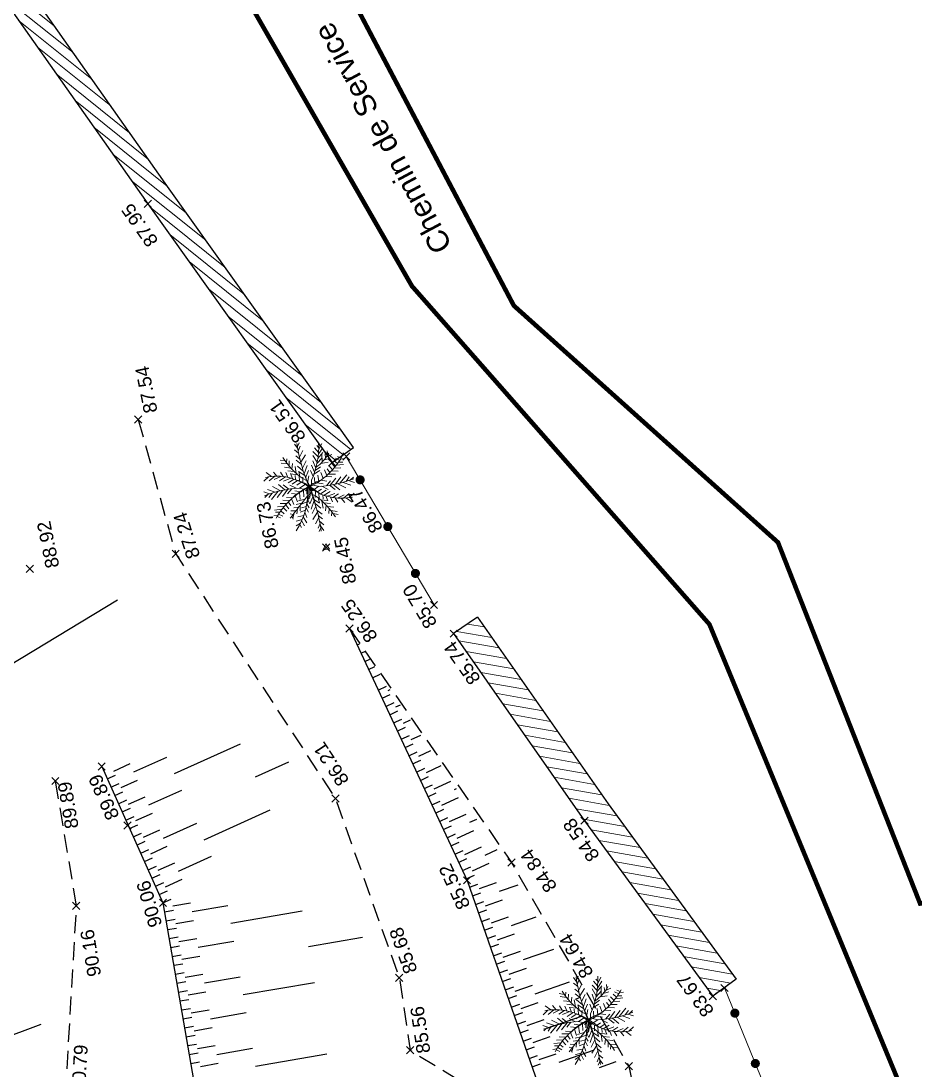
# Model space of a CAD drawing. Extents: x 947 to 1126, y 1788 to 2053.
# Drawn here: x 1042.96 to 1067.63, y 1986.66 to 2015.62 of the extents above; entities that cross this region are included whole.
import ezdxf
from ezdxf.enums import TextEntityAlignment as Align

# ---------------------------------------------------------------- set-up
doc = ezdxf.new("R2010")
doc.units = 0
doc.header["$LTSCALE"] = 2.5
doc.header["$PDMODE"] = 3
doc.header["$PDSIZE"] = 0.1
for name, pattern in [('CACH500', [0.3, 0.2, -0.1]), ('CONTINU', [0]), ('FANTOME', [63.5, 31.75, -6.35, 6.35, -6.35, 6.35, -6.35])]:
    doc.linetypes.add(name, pattern=pattern)
for name, color, linetype in [('Clotures_s', 7, 'Continuous'), ('F_Cadastre_application', 252, 'FANTOME'), ('T_Murs', 7, 'Continuous'), ('T_Talus_barbules', 32, 'Continuous'), ('T_Talus_crête', 34, 'Continuous'), ('T_Talus_Pied', 34, 'CACH500'), ('T_Textes', 7, 'Continuous')]:
    doc.layers.add(name, color=color, linetype=linetype)
for name, color, linetype, lineweight in [('T_Clotures', 7, 'Continuous', 0), ('T_Murs_Hachures', 7, 'Continuous', 0), ('T_Végétaux', 65, 'Continuous', 0), ('TOPOALT', 7, 'Continuous', 0), ('TOPOJIS', 7, 'Continuous', 0)]:
    doc.layers.add(name, color=color, linetype=linetype, lineweight=lineweight)
doc.styles.add('Arial', font='arial.ttf')

# ---------------------------------------------------------------- blocks, each defined once
blk = doc.blocks.new('PointTopo')
at = {"color": 0}
blk.add_point((0, 0), dxfattribs=at)
at = {"layer": 'TOPOALT', "style": 'Arial'}
blk.add_attdef('ALT', (0.125, -0.125), '', height=0.375, dxfattribs=at)
blk = doc.blocks.new('v072')
at = {"color": 0, "linetype": 'Continuous'}
for p, q in [((-0.313, 1.066), (-0.405, 1.19)), ((-0.323, 1.124), (-0.277, 1.226)), ((0.263, 1.025), (0.351, 1.207)), ((-0.289, 0.941), (-0.406, 1.036)), ((-0.253, 0.777), (-0.37, 0.871)), ((-0.301, 1), (-0.246, 1.134)), ((-0.266, 0.834), (-0.173, 1.014)), ((-0.231, 0.69), (-0.099, 0.894)), ((0.246, 0.838), (0.105, 0.983)), ((0.223, 0.692), (0.105, 0.879)), ((0.259, 0.962), (0.146, 1.088)), ((0.265, 1.088), (0.209, 1.151)), ((0.24, 0.797), (0.377, 0.962)), ((0.253, 0.901), (0.377, 1.088)), ((0.357, 0.689), (0.354, 0.935)), ((0.456, 0.804), (0.439, 0.921)), ((0.48, 0.838), (0.628, 0.9)), ((0.515, 0.892), (0.502, 1.004)), ((-0.661, 0.726), (-0.801, 0.749)), ((-0.599, 0.643), (-0.772, 0.667)), ((-0.627, 0.68), (-0.615, 0.786)), ((-0.555, 0.588), (-0.547, 0.729)), ((-0.473, 0.497), (-0.456, 0.653)), ((-0.216, 0.633), (-0.359, 0.746)), ((-0.163, 0.448), (-0.324, 0.581)), ((-0.186, 0.527), (-0.085, 0.728)), ((-0.136, 0.366), (-0.053, 0.604)), ((0.152, 0.417), (0.063, 0.607)), ((0.184, 0.524), (0.105, 0.732)), ((0.214, 0.652), (0.356, 0.816)), ((0.326, 0.658), (0.523, 0.69)), ((0.417, 0.755), (0.565, 0.795)), ((0.645, 0.482), (0.557, 0.595)), ((0.713, 0.561), (0.614, 0.663)), ((0.784, 0.655), (0.692, 0.733)), ((0.843, 0.742), (0.728, 0.799)), ((0.749, 0.608), (0.953, 0.629)), ((0.883, 0.806), (0.787, 0.846)), ((0.809, 0.69), (0.927, 0.69)), ((0.866, 0.777), (0.977, 0.79)), ((-1.034, 0.298), (-1.189, 0.408)), ((-0.95, 0.303), (-1.107, 0.176)), ((-0.887, 0.304), (-0.982, 0.418)), ((-0.78, 0.299), (-0.963, 0.21)), ((-0.719, 0.293), (-0.792, 0.414)), ((-0.502, 0.528), (-0.678, 0.55)), ((-0.588, 0.271), (-0.645, 0.406)), ((-0.409, 0.433), (-0.586, 0.453)), ((-0.46, 0.238), (-0.516, 0.375)), ((-0.31, 0.344), (-0.514, 0.369)), ((-0.355, 0.383), (-0.386, 0.575)), ((-0.38, 0.21), (-0.385, 0.323)), ((-0.123, 0.328), (-0.29, 0.437)), ((-0.252, 0.297), (-0.287, 0.435)), ((-0.268, 0.163), (-0.279, 0.312)), ((-0.1, 0.261), (-0.019, 0.46)), ((-0.047, 0.117), (-0.007, 0.314)), ((0.107, 0.292), (0.042, 0.46)), ((0.133, 0.361), (0.293, 0.46)), ((0.165, 0.461), (0.314, 0.565)), ((0.269, 0.154), (0.244, 0.336)), ((0.383, 0.237), (0.321, 0.406)), ((0.486, 0.323), (0.42, 0.478)), ((0.454, 0.296), (0.626, 0.286)), ((0.574, 0.407), (0.502, 0.506)), ((0.532, 0.365), (0.725, 0.357)), ((0.615, 0.449), (0.801, 0.448)), ((0.684, 0.527), (0.877, 0.539)), ((0.852, 0.113), (1.041, 0.343)), ((-1.118, 0.288), (-1.246, 0.167)), ((-0.788, -0.098), (-1.01, 0.017)), ((-0.666, -0.073), (-0.846, 0.073)), ((-0.654, 0.284), (-0.814, 0.181)), ((-0.563, -0.055), (-0.72, 0.063)), ((-0.505, 0.251), (-0.708, 0.169)), ((-0.415, 0.223), (-0.577, 0.118)), ((-0.354, -0.03), (-0.53, 0.059)), ((-0.318, 0.186), (-0.469, 0.085)), ((-0.216, 0.137), (-0.341, 0.054)), ((-0.11, 0.077), (-0.264, -0.025)), ((-0.175, 0.115), (-0.171, 0.279)), ((-0.075, 0.19), (-0.172, 0.237)), ((0.066, 0.033), (0.067, 0.195)), ((0.11, -0.077), (0.264, 0.025)), ((0.117, 0.06), (0.271, 0.024)), ((0.158, 0.083), (0.145, 0.265)), ((0.221, 0.123), (0.391, 0.097)), ((0.322, 0.191), (0.489, 0.169)), ((0.354, 0.03), (0.53, -0.059)), ((0.48, 0.043), (0.593, 0.178)), ((0.563, 0.055), (0.72, -0.063)), ((0.584, 0.058), (0.734, 0.253)), ((0.666, 0.073), (0.846, -0.073)), ((0.73, 0.085), (0.878, 0.287)), ((0.788, 0.098), (1.01, -0.017)), ((0.935, 0.135), (1.15, 0.059)), ((1.018, 0.16), (1.109, 0.286)), ((1.091, 0.183), (1.25, 0.131)), ((1.139, 0.2), (1.225, 0.28)), ((-1.091, -0.183), (-1.25, -0.131)), ((-1.139, -0.2), (-1.225, -0.28)), ((-0.935, -0.135), (-1.15, -0.059)), ((-1.018, -0.16), (-1.109, -0.286)), ((-0.852, -0.113), (-1.041, -0.343)), ((-0.73, -0.085), (-0.878, -0.287)), ((-0.584, -0.058), (-0.734, -0.253)), ((-0.454, -0.296), (-0.626, -0.286)), ((-0.48, -0.043), (-0.593, -0.178)), ((-0.322, -0.191), (-0.489, -0.169)), ((-0.221, -0.123), (-0.391, -0.097)), ((-0.383, -0.237), (-0.321, -0.406)), ((-0.117, -0.06), (-0.271, -0.024)), ((-0.269, -0.154), (-0.244, -0.336)), ((-0.158, -0.083), (-0.145, -0.265)), ((-0.066, -0.033), (-0.067, -0.195)), ((0.047, -0.117), (0.007, -0.314)), ((0.075, -0.19), (0.172, -0.237)), ((0.175, -0.115), (0.171, -0.279)), ((0.216, -0.137), (0.341, -0.054)), ((0.268, -0.163), (0.279, -0.312)), ((0.318, -0.186), (0.469, -0.085)), ((0.38, -0.21), (0.385, -0.323)), ((0.415, -0.223), (0.577, -0.118)), ((0.46, -0.238), (0.516, -0.375)), ((0.505, -0.251), (0.708, -0.169)), ((0.588, -0.271), (0.645, -0.406)), ((0.654, -0.284), (0.814, -0.181)), ((0.78, -0.299), (0.963, -0.21)), ((0.95, -0.303), (1.107, -0.176)), ((1.118, -0.288), (1.246, -0.167)), ((-0.684, -0.527), (-0.877, -0.539)), ((-0.615, -0.449), (-0.801, -0.448)), ((-0.532, -0.365), (-0.725, -0.357)), ((-0.713, -0.561), (-0.614, -0.663)), ((-0.645, -0.482), (-0.557, -0.595)), ((-0.574, -0.407), (-0.502, -0.506)), ((-0.486, -0.323), (-0.42, -0.478)), ((-0.286, -0.55), (-0.418, -0.565)), ((-0.203, -0.444), (-0.356, -0.481)), ((-0.113, -0.328), (-0.293, -0.377)), ((-0.25, -0.503), (-0.251, -0.649)), ((-0.053, -0.399), (-0.218, -0.463)), ((-0.077, -0.529), (-0.209, -0.565)), ((-0.085, -0.565), (-0.021, -0.69)), ((-0.063, -0.46), (0, -0.565)), ((0.136, -0.366), (0.053, -0.604)), ((0.186, -0.527), (0.085, -0.728)), ((0.123, -0.328), (0.29, -0.437)), ((0.163, -0.448), (0.324, -0.581)), ((0.252, -0.297), (0.287, -0.435)), ((0.31, -0.344), (0.513, -0.369)), ((0.355, -0.383), (0.386, -0.575)), ((0.409, -0.433), (0.586, -0.453)), ((0.473, -0.497), (0.456, -0.653)), ((0.502, -0.528), (0.678, -0.55)), ((0.719, -0.293), (0.792, -0.414)), ((0.887, -0.304), (0.982, -0.418)), ((1.034, -0.298), (1.189, -0.408)), ((-0.866, -0.777), (-0.977, -0.79)), ((-0.749, -0.608), (-0.953, -0.629)), ((-0.809, -0.69), (-0.927, -0.69)), ((-0.883, -0.806), (-0.787, -0.846)), ((-0.843, -0.742), (-0.728, -0.799)), ((-0.784, -0.655), (-0.692, -0.733)), ((-0.442, -0.751), (-0.523, -0.732)), ((-0.368, -0.655), (-0.502, -0.649)), ((-0.48, -0.801), (-0.439, -0.879)), ((-0.416, -0.718), (-0.448, -0.863)), ((-0.324, -0.599), (-0.335, -0.732)), ((-0.149, -0.781), (-0.314, -0.816)), ((-0.103, -0.634), (-0.251, -0.69)), ((-0.163, -0.818), (-0.063, -0.983)), ((-0.118, -0.686), (-0.063, -0.837)), ((0.231, -0.69), (0.099, -0.894)), ((0.266, -0.834), (0.173, -1.014)), ((0.216, -0.633), (0.359, -0.746)), ((0.253, -0.777), (0.37, -0.871)), ((0.555, -0.588), (0.547, -0.729)), ((0.599, -0.643), (0.772, -0.667)), ((0.627, -0.68), (0.615, -0.786)), ((0.661, -0.726), (0.801, -0.749)), ((-0.19, -0.887), (-0.356, -0.941)), ((-0.237, -0.99), (-0.356, -1.067)), ((-0.259, -1.032), (-0.209, -1.109)), ((-0.206, -0.922), (-0.126, -1.067)), ((0.301, -1), (0.246, -1.134)), ((0.323, -1.124), (0.277, -1.226)), ((0.289, -0.941), (0.406, -1.036)), ((0.313, -1.066), (0.405, -1.19))]:
    blk.add_line(p, q, dxfattribs=at)
blk.add_lwpolyline([(0.1, -0.261), (0.019, -0.46), (-0.045, -0.334)], dxfattribs=at)
for centre, radius, start, end in [((4.726, 1.968), 5.119, 188.516, 202.606), ((-2.065, 1.135), 2.33, 336.1943, 2.2988), ((-0.449, 1.481), 1.13, 304.4561, 331.4948), ((1.006, 1.904), 2.042, 212.1217, 234.7352), ((-0.862, 1.836), 2.026, 295.5696, 331.0899), ((-0.898, -1.175), 1.479, 52.5989, 101.7634), ((1.956, 1.067), 2.2, 198.8657, 208.393), ((0.88, -1.851), 2.05, 115.4351, 150.987), ((1.012, -1.936), 2.209, 117.8553, 131.0663), ((-0.652, -0.836), 1.079, 53.632, 73.238), ((2.112, -3.783), 4.368, 114.0335, 119.0967), ((0.898, 1.175), 1.479, 232.5989, 281.7634), ((-2.029, -0.932), 2.248, 12.1313, 24.7386), ((-1.716, -2.72), 3.245, 51.2827, 57.6416), ((0.082, 3.177), 3.159, 273.4205, 291.3892), ((-0.082, -3.177), 3.159, 93.4204, 111.3892), ((36.542, -29.153), 46.631, 141.6662, 142.6422), ((-2.044, -0.104), 2.012, 326.851, 2.4966), ((-0.91, -0.115), 0.915, 337.8337, 5.9061), ((-4.726, -1.968), 5.119, 8.516, 22.606), ((-1.006, -1.904), 2.042, 32.1218, 54.7348)]:
    blk.add_arc(centre, radius, start, end, dxfattribs=at)
blk = doc.blocks.new('GeoRond')
at = {"const_width": 0.499}
blk.add_lwpolyline([(-0.2505, 0, 1), (0.2505, 0, 1)], format="xyb", close=True, dxfattribs=at)
blk = doc.blocks.new('t003')
at = {"color": 0}
blk.add_line((0, 0), (0, 0), dxfattribs=at)
blk.add_lwpolyline([(0.259834, -0.149954), (-0.000053, 0.3), (-0.259781, -0.150046)], close=True, dxfattribs=at)

msp = doc.modelspace()

# ---------------------------------------------------------------- hatches: boundary and pattern name
at = {"layer": 'T_Murs_Hachures'}
h = msp.add_hatch(dxfattribs=at)
h.set_pattern_fill('_U', color=256, scale=0.25, angle=141.2526, style=0, pattern_type=0)
h.set_pattern_definition([(141.25258, (0, 0), (-0.15647209, -0.194978166), [])])
edge = h.paths.add_edge_path()
edge.add_arc((1011.406, 2000.875), 2.992, 211.5379, 243.6594, ccw=False)
edge.add_arc((1011.406, 2000.875), 2.992, 192.3352, 211.5379, ccw=False)
edge.add_line((1008.483, 2000.236), (1009.648, 2005.196))
edge.add_line((1009.648, 2005.196), (1011.397, 2012.343))
edge.add_line((1011.397, 2012.343), (1012.591, 2016.948))
edge.add_line((1012.591, 2016.948), (1013.448, 2021.49))
edge.add_line((1013.448, 2021.49), (1013.663, 2022.891))
edge.add_line((1013.663, 2022.891), (1013.734, 2023.28))
edge.add_line((1013.734, 2023.28), (1017.003, 2023.78))
edge.add_line((1017.003, 2023.78), (1025.52, 2025.065))
edge.add_line((1025.52, 2025.065), (1026.655, 2025.184))
edge.add_line((1026.655, 2025.184), (1030.813, 2025.797))
edge.add_line((1030.813, 2025.797), (1035.154, 2026.431))
edge.add_line((1035.154, 2026.431), (1036.629, 2024.254))
edge.add_line((1036.629, 2024.254), (1039.158, 2020.859))
edge.add_line((1039.158, 2020.859), (1041.057, 2018.235))
edge.add_line((1041.057, 2018.235), (1046.461, 2010.566))
edge.add_line((1046.461, 2010.566), (1051.545, 2003.423))
edge.add_line((1051.545, 2003.423), (1052.131, 2003.841))
edge.add_line((1052.131, 2003.841), (1047.048, 2010.981))
edge.add_line((1047.048, 2010.981), (1041.642, 2018.653))
edge.add_line((1041.642, 2018.653), (1039.737, 2021.284))
edge.add_line((1039.737, 2021.284), (1037.216, 2024.671))
edge.add_line((1037.216, 2024.671), (1035.496, 2027.208))
edge.add_line((1035.496, 2027.208), (1030.708, 2026.509))
edge.add_line((1030.708, 2026.509), (1026.232, 2025.906))
edge.add_line((1026.232, 2025.906), (1019.977, 2024.915))
edge.add_line((1019.977, 2024.915), (1015.778, 2024.338))
edge.add_line((1015.778, 2024.338), (1013.332, 2024.125))
edge.add_line((1013.332, 2024.125), (1013.09, 2022.997))
edge.add_line((1013.09, 2022.997), (1012.874, 2021.588))
edge.add_line((1012.874, 2021.588), (1012.021, 2017.071))
edge.add_line((1012.021, 2017.071), (1010.998, 2012.817))
edge.add_line((1010.998, 2012.817), (1010.029, 2008.795))
edge.add_line((1010.029, 2008.795), (1008.021, 2000.243))
edge.add_arc((1011.406, 2000.875), 3.444, 190.5742, 211.5379)
edge.add_arc((1011.406, 2000.875), 3.444, 211.5379, 240.9099)
edge.add_line((1009.732, 1997.866), (1009.829, 1997.848))
edge.add_line((1009.829, 1997.848), (1010.079, 1998.194))
h = msp.add_hatch(dxfattribs=at)
h.set_pattern_fill('_U', color=256, scale=0.25, angle=-10.0127, style=0, pattern_type=0)
h.set_pattern_definition([(349.987251, (0, 0), (0.043466825, 0.246192273), [])])
h.paths.add_polyline_path([(1054.897, 1998.702), (1058.511, 1993.538), (1062.047, 1988.69), (1062.693, 1989.161), (1059.162, 1994.003), (1055.552, 1999.161)])

# ---------------------------------------------------------------- linework, layer by layer
at = {"layer": 'F_Cadastre_application', "ltscale": 0.025, "const_width": 0.125, "flags": 128}
msp.add_lwpolyline([(1037.761, 2052.383), (1041.697, 2036.959), (1045.199, 2029.331), (1056.558, 2007.757), (1063.848, 2001.22), (1067.77, 1991.25), (1085.306, 1993.042), (1084.537, 1998.187), (1079.36, 2031.995), (1077.245, 2031.74), (1068.062, 2053.025)], dxfattribs=at)
at = {"layer": 'F_Cadastre_application', "ltscale": 0.025, "flags": 128}
msp.add_lwpolyline([(1037.026, 1903.72, 0.125, 0.125, 0), (1031.244, 1915.636, 0.125, 0.125, 0), (1030.131, 1917.841, 0.125, 0.125, 0), (1028.717, 1920.421, 0.125, 0.125, 0), (1026.382, 1924.233, 0.125, 0.125, 0), (1023.067, 1929.33, 0.125, 0.125, 0), (1017.53, 1938.722, 0.125, 0.125, -0.060274), (1017.172, 1939.54, 0.125, 0.125, 0), (1015.696, 1946.146, 0.125, 0.125, 0), (1014.789, 1950.399, 0.125, 0.125, 0), (1014.581, 1951.282, 0.125, 0.125, 0), (1014.094, 1953.034, 0.125, 0.125, 0), (1012.905, 1958.118, 0.125, 0.125, 0), (1011.192, 1964.855, 0.125, 0.125, 0), (1010.302, 1968.743, 0.125, 0.125, 0), (1009.509, 1972.414, 0.125, 0.125, 0), (1007.092, 1982.092, 0.125, 0.125, 0), (1005.526, 1988.586, 0.125, 0.125, -0.078816), (1005.586, 1989.71, 0.125, 0.125, 0), (1006.247, 1992.799, 0.125, 0.125, 0), (1008.021, 2000.243, 0.125, 0.125, 0), (1010.029, 2008.795, 0.125, 0.125, 0), (1010.998, 2012.817, 0.125, 0.125, 0), (1012.021, 2017.071, 0.125, 0.125, 0), (1012.874, 2021.588, 0.125, 0.125, 0), (1013.332, 2024.125, 0.125, 0.125, 0), (1015.778, 2024.338, 0.125, 0.125, 0), (1019.977, 2024.915, 0.125, 0.125, 0), (1026.232, 2025.906, 0.125, 0.125, 0), (1035.496, 2027.208, 0.125, 0.125, 0), (1042.306, 2028.48, 0.125, 0.125, 0), (1045.251, 2023.101, 0.125, 0.125, 0), (1053.746, 2008.297, 0.125, 0.125, 0), (1061.956, 1998.959, 0.125, 0.125, 0), (1072.413, 1973.675, 0.125, 0.125, 0), (1071.321, 1956.278, 0.125, 0.125, 0), (1075.368, 1933.818, 0.125, 0.125, 0), (1081.199, 1920.589, 0.125, 0.125, 0), (1090.069, 1894.221, 0, 0, 0)], format="xyseb", dxfattribs=at)
at = {"layer": 'T_Clotures', "flags": 128}
for points in [[(1051.935, 2003.593), (1054.356, 1999.494)], [(1062.375, 1988.92), (1065.773, 1980.566)]]:
    msp.add_lwpolyline(points, dxfattribs=at)
at = {"layer": 'T_Murs'}
for p, q in [((1055.552, 1999.161), (1054.897, 1998.702)), ((1062.693, 1989.161), (1062.047, 1988.69))]:
    msp.add_line(p, q, dxfattribs=at)
at = {"layer": 'T_Murs', "flags": 128}
for points in [[(1041.057, 2018.235), (1046.461, 2010.566), (1051.545, 2003.423), (1052.131, 2003.841), (1047.048, 2010.981), (1041.642, 2018.653)], [(1055.552, 1999.161), (1059.162, 1994.003), (1062.693, 1989.161)], [(1054.897, 1998.702), (1058.511, 1993.538), (1062.047, 1988.69)]]:
    msp.add_lwpolyline(points, dxfattribs=at)
at = {"layer": 'T_Talus_barbules'}
for p, q in [((1042.196, 1997.564), (1045.62, 1999.632)), ((1052.022, 1998.843), (1052.022, 1998.843)), ((1052.128, 1998.617), (1052.163, 1998.633)), ((1052.234, 1998.39), (1052.303, 1998.423)), ((1052.339, 1998.164), (1052.444, 1998.212)), ((1052.445, 1997.937), (1052.584, 1998.002)), ((1052.551, 1997.711), (1052.724, 1997.792)), ((1052.656, 1997.484), (1052.865, 1997.581)), ((1052.815, 1997.144), (1053.041, 1997.25)), ((1053.094, 1997.137), (1053.146, 1997.161)), ((1052.921, 1996.918), (1053.147, 1997.024)), ((1053.026, 1996.691), (1053.253, 1996.797)), ((1053.132, 1996.465), (1053.359, 1996.57)), ((1053.306, 1996.684), (1053.427, 1996.74)), ((1053.238, 1996.238), (1053.464, 1996.344)), ((1053.517, 1996.231), (1053.708, 1996.32)), ((1053.343, 1996.012), (1053.57, 1996.117)), ((1047.191, 1994.838), (1049.016, 1995.658)), ((1053.449, 1995.785), (1053.676, 1995.891)), ((1053.555, 1995.558), (1053.781, 1995.664)), ((1053.729, 1995.777), (1053.989, 1995.899)), ((1053.661, 1995.332), (1053.887, 1995.438)), ((1053.94, 1995.324), (1054.27, 1995.478)), ((1045.516, 1994.908), (1045.972, 1995.113)), ((1046.074, 1994.885), (1046.986, 1995.295)), ((1049.425, 1994.746), (1050.35, 1995.161)), ((1053.766, 1995.105), (1053.993, 1995.211)), ((1054.151, 1994.871), (1054.551, 1995.058)), ((1045.185, 1995.034), (1045.185, 1995.034)), ((1045.339, 1994.691), (1045.567, 1994.794)), ((1053.872, 1994.879), (1054.099, 1994.985)), ((1053.978, 1994.652), (1054.204, 1994.758)), ((1045.441, 1994.463), (1045.669, 1994.566)), ((1045.721, 1994.452), (1046.177, 1994.657)), ((1054.083, 1994.426), (1054.31, 1994.531)), ((1054.363, 1994.418), (1054.816, 1994.63)), ((1045.544, 1994.235), (1045.772, 1994.338)), ((1045.925, 1993.996), (1046.382, 1994.201)), ((1046.484, 1993.973), (1047.396, 1994.382)), ((1054.189, 1994.199), (1054.416, 1994.305)), ((1054.574, 1993.965), (1055.027, 1994.176)), ((1054.922, 1994.403), (1054.972, 1994.427)), ((1045.646, 1994.007), (1045.874, 1994.11)), ((1045.749, 1993.779), (1045.977, 1993.882)), ((1054.295, 1993.973), (1054.521, 1994.078)), ((1045.851, 1993.551), (1046.079, 1993.654)), ((1046.13, 1993.54), (1046.586, 1993.745)), ((1048.011, 1993.014), (1049.835, 1993.834)), ((1054.401, 1993.746), (1054.627, 1993.852)), ((1054.506, 1993.52), (1054.733, 1993.625)), ((1054.786, 1993.512), (1055.239, 1993.723)), ((1045.954, 1993.323), (1046.182, 1993.426)), ((1046.894, 1993.06), (1047.806, 1993.47)), ((1054.612, 1993.293), (1054.839, 1993.399)), ((1055.344, 1993.497), (1055.534, 1993.585)), ((1046.056, 1993.095), (1046.284, 1993.198)), ((1046.335, 1993.084), (1046.791, 1993.288)), ((1054.718, 1993.066), (1054.944, 1993.172)), ((1054.997, 1993.059), (1055.45, 1993.27)), ((1046.158, 1992.867), (1046.386, 1992.97)), ((1046.261, 1992.639), (1046.489, 1992.742)), ((1046.54, 1992.627), (1046.996, 1992.832)), ((1054.823, 1992.84), (1055.05, 1992.946)), ((1055.208, 1992.606), (1055.662, 1992.817)), ((1055.767, 1992.591), (1056.096, 1992.744)), ((1046.363, 1992.411), (1046.591, 1992.513)), ((1047.304, 1992.148), (1048.216, 1992.558)), ((1054.929, 1992.613), (1055.156, 1992.719)), ((1055.035, 1992.387), (1055.261, 1992.492)), ((1046.466, 1992.183), (1046.694, 1992.285)), ((1046.745, 1992.171), (1047.201, 1992.376)), ((1055.14, 1992.16), (1055.367, 1992.266)), ((1055.42, 1992.153), (1055.873, 1992.364)), ((1046.568, 1991.955), (1046.796, 1992.057)), ((1046.95, 1991.715), (1047.406, 1991.92)), ((1055.246, 1991.934), (1055.473, 1992.039)), ((1046.671, 1991.727), (1046.899, 1991.829)), ((1046.773, 1991.499), (1047.001, 1991.601)), ((1055.333, 1991.699), (1055.569, 1991.782)), ((1055.61, 1991.664), (1056.082, 1991.828)), ((1056.164, 1991.592), (1056.682, 1991.772)), ((1046.876, 1991.271), (1047.104, 1991.373)), ((1047.144, 1991.19), (1047.636, 1991.275)), ((1055.415, 1991.463), (1055.651, 1991.545)), ((1055.497, 1991.227), (1055.733, 1991.309)), ((1055.774, 1991.191), (1056.247, 1991.356)), ((1046.919, 1991.025), (1047.165, 1991.067)), ((1047.679, 1991.029), (1048.664, 1991.199)), ((1048.749, 1990.707), (1050.72, 1991.047)), ((1055.58, 1990.991), (1055.816, 1991.073)), ((1046.961, 1990.778), (1047.208, 1990.821)), ((1047.229, 1990.698), (1047.721, 1990.783)), ((1055.662, 1990.755), (1055.898, 1990.837)), ((1055.939, 1990.719), (1056.411, 1990.884)), ((1056.493, 1990.648), (1057.172, 1990.884)), ((1047.004, 1990.532), (1047.25, 1990.574)), ((1055.744, 1990.519), (1055.98, 1990.601)), ((1056.103, 1990.247), (1056.576, 1990.411)), ((1047.046, 1990.286), (1047.293, 1990.328)), ((1047.314, 1990.205), (1047.807, 1990.29)), ((1047.849, 1990.044), (1048.835, 1990.214)), ((1050.891, 1990.062), (1052.386, 1990.32)), ((1055.826, 1990.283), (1056.062, 1990.365)), ((1055.908, 1990.047), (1056.145, 1990.129)), ((1047.089, 1990.039), (1047.335, 1990.082)), ((1047.131, 1989.793), (1047.378, 1989.835)), ((1055.991, 1989.811), (1056.227, 1989.893)), ((1056.268, 1989.775), (1056.74, 1989.939)), ((1056.822, 1989.703), (1057.663, 1989.996)), ((1047.174, 1989.547), (1047.42, 1989.589)), ((1047.399, 1989.712), (1047.892, 1989.797)), ((1056.073, 1989.575), (1056.309, 1989.657)), ((1047.217, 1989.3), (1047.463, 1989.343)), ((1047.484, 1989.22), (1047.977, 1989.305)), ((1056.155, 1989.338), (1056.391, 1989.421)), ((1056.432, 1989.303), (1056.904, 1989.467)), ((1047.259, 1989.054), (1047.505, 1989.096)), ((1048.019, 1989.058), (1049.005, 1989.229)), ((1049.09, 1988.736), (1051.061, 1989.076)), ((1056.237, 1989.102), (1056.473, 1989.185)), ((1056.597, 1988.83), (1057.069, 1988.995)), ((1057.151, 1988.759), (1058.096, 1989.088)), ((1047.302, 1988.807), (1047.548, 1988.85)), ((1047.569, 1988.727), (1048.062, 1988.812)), ((1056.32, 1988.866), (1056.556, 1988.948)), ((1056.402, 1988.63), (1056.638, 1988.712)), ((1047.344, 1988.561), (1047.591, 1988.604)), ((1056.484, 1988.394), (1056.72, 1988.476)), ((1056.761, 1988.358), (1057.233, 1988.523)), ((1058.26, 1988.616), (1058.398, 1988.664)), ((1047.387, 1988.315), (1047.633, 1988.357)), ((1047.429, 1988.068), (1047.676, 1988.111)), ((1047.654, 1988.234), (1048.147, 1988.319)), ((1048.19, 1988.073), (1049.175, 1988.243)), ((1056.566, 1988.158), (1056.802, 1988.24)), ((1057.48, 1987.814), (1058.424, 1988.143)), ((1041.64, 1987.221), (1043.514, 1987.92)), ((1047.472, 1987.822), (1047.718, 1987.865)), ((1047.739, 1987.741), (1048.232, 1987.827)), ((1056.648, 1987.922), (1056.885, 1988.004)), ((1056.926, 1987.886), (1057.398, 1988.051)), ((1047.514, 1987.576), (1047.761, 1987.618)), ((1056.731, 1987.686), (1056.967, 1987.768)), ((1056.813, 1987.45), (1057.049, 1987.532)), ((1057.09, 1987.414), (1057.562, 1987.578)), ((1047.557, 1987.329), (1047.803, 1987.372)), ((1047.825, 1987.249), (1048.317, 1987.334)), ((1048.36, 1987.087), (1049.345, 1987.258)), ((1056.895, 1987.214), (1057.131, 1987.296)), ((1047.6, 1987.083), (1047.846, 1987.126)), ((1049.43, 1986.765), (1051.401, 1987.105)), ((1056.977, 1986.978), (1057.213, 1987.06)), ((1057.255, 1986.942), (1057.727, 1987.106)), ((1057.809, 1986.87), (1058.753, 1987.199)), ((1047.642, 1986.837), (1047.888, 1986.879)), ((1047.91, 1986.756), (1048.402, 1986.841)), ((1057.06, 1986.741), (1057.296, 1986.824)), ((1058.918, 1986.727), (1059.378, 1986.887))]:
    msp.add_line(p, q, dxfattribs=at)
at = {"layer": 'T_Talus_crête', "flags": 128}
msp.add_lwpolyline([(1052.022, 1998.843), (1055.266, 1991.891), (1057.294, 1986.068), (1059.122, 1979.927), (1060.599, 1973.775), (1061.854, 1969.283), (1065, 1963.552)], dxfattribs=at)
msp.add_lwpolyline([(1045.185, 1995.034), (1046.876, 1991.269), (1048.252, 1983.304), (1048.469, 1982.927, -0.238114), (1052.429, 1976.407), (1052.605, 1970.654), (1053.084, 1961.041), (1051.659, 1953.053), (1052.353, 1949.479), (1051.758, 1941.893), (1052.676, 1936.291), (1052.86, 1934.675), (1056.384, 1923.756), (1056.581, 1920.815)], format="xyb", dxfattribs=at)
at = {"layer": 'T_Talus_Pied', "flags": 128}
for points in [[(1046.191, 2004.615), (1047.227, 2000.902), (1051.634, 1994.151), (1053.397, 1989.201), (1053.694, 1987.206), (1054.909, 1986.455), (1056.677, 1979.87), (1058.972, 1971.08), (1060.219, 1968.347), (1062.786, 1962.965), (1063.583, 1955.274), (1062.93, 1952.512), (1060.876, 1951.195)], [(1052.022, 1998.843), (1056.495, 1992.381), (1059.731, 1986.765), (1061.223, 1979.668), (1063.755, 1972.279), (1065, 1963.552)], [(1043.905, 1994.634), (1044.481, 1991.185), (1044.176, 1985.931), (1045.279, 1982.805), (1048.469, 1982.927)]]:
    msp.add_lwpolyline(points, dxfattribs=at)

# ---------------------------------------------------------------- block references
at = {"layer": 'Clotures_s', "xscale": 0.25, "yscale": 0.25, "zscale": 0.25}
for p, rotation in [((1052.317, 2002.948), 300.5689165100043), ((1053.08, 2001.656), 300.5689165100043), ((1053.842, 2000.365), 300.5689165100043), ((1062.658, 1988.225), 292.1282152121453), ((1063.223, 1986.836), 292.1282152121453)]:
    msp.add_blockref('GeoRond', p, dxfattribs=dict(at, rotation=rotation))
at = {"layer": 'T_Végétaux'}
for p in [(1050.909, 2002.744), (1058.611, 1988.016)]:
    msp.add_blockref('v072', p, dxfattribs=at)
at = {"layer": 'TOPOJIS'}
ref = msp.add_blockref('PointTopo', (1046.461, 2010.566), dxfattribs=dict(at, rotation=305.1694819268124))
ref.add_attrib('ALT', '87.95', (1046.763, 2009.548), dxfattribs={"layer": 'TOPOALT', "height": 0.375, "rotation": 125.1695, "style": 'Arial'})
ref = msp.add_blockref('PointTopo', (1046.191, 2004.615), dxfattribs=dict(at, rotation=285.580740776569))
ref.add_attrib('ALT', '87.54', (1046.728, 2004.831), dxfattribs={"layer": 'TOPOALT', "height": 0.375, "rotation": 101.3966, "style": 'Arial'})
ref = msp.add_blockref('PointTopo', (1051.545, 2003.423), dxfattribs=dict(at, rotation=305.4407264814946))
ref.add_attrib('ALT', '86.51', (1050.84, 2004.134), dxfattribs={"layer": 'TOPOALT', "height": 0.375, "rotation": 125.4407, "style": 'Arial'})
ref = msp.add_blockref('PointTopo', (1051.935, 2003.593), dxfattribs=dict(at, rotation=300.5689165100043))
ref.add_attrib('ALT', '86.47', (1052.96, 2001.621), dxfattribs={"layer": 'TOPOALT', "height": 0.375, "rotation": 120.5689, "style": 'Arial'})
ref = msp.add_blockref('PointTopo', (1050.909, 2002.744), dxfattribs=dict(at, rotation=305.4407264814946))
ref.add_attrib('ALT', '86.73', (1050.075, 2001.088), dxfattribs={"layer": 'TOPOALT', "height": 0.375, "rotation": 101.3966, "style": 'Arial'})
ref = msp.add_blockref('PointTopo', (1047.227, 2000.902), dxfattribs=dict(at, rotation=285.580740776569))
ref.add_attrib('ALT', '87.24', (1047.907, 2000.843), dxfattribs={"layer": 'TOPOALT', "height": 0.375, "rotation": 107.8118, "style": 'Arial'})
ref = msp.add_blockref('PointTopo', (1043.199, 2000.494), dxfattribs=at)
ref.add_attrib('ALT', '88.92', (1044.018, 2000.553), dxfattribs={"layer": 'TOPOALT', "height": 0.375, "rotation": 101.3966, "style": 'Arial'})
ref = msp.add_blockref('PointTopo', (1051.379, 2001.077), dxfattribs=at)
ref.add_attrib('ALT', '86.45', (1052.216, 2000.111), dxfattribs={"layer": 'TOPOALT', "height": 0.375, "rotation": 101.3966, "style": 'Arial'})
at = {"layer": 'TOPOJIS', "color": 1, "linetype": 'CONTINU', "xscale": 0.3497957553710777, "yscale": 0.3497957553710777, "zscale": 0.3497957553710777, "rotation": 5.209811880566408}
msp.add_blockref('t003', (1051.379, 2001.077), dxfattribs=at)
at = {"layer": 'TOPOJIS'}
ref = msp.add_blockref('PointTopo', (1054.356, 1999.494), dxfattribs=dict(at, rotation=300.5689165100043))
ref.add_attrib('ALT', '85.70', (1054.455, 1998.988), dxfattribs={"layer": 'TOPOALT', "height": 0.375, "rotation": 120.5689, "style": 'Arial'})
ref = msp.add_blockref('PointTopo', (1052.022, 1998.843), dxfattribs=dict(at, rotation=304.6893522172092))
ref.add_attrib('ALT', '86.25', (1052.819, 1998.622), dxfattribs={"layer": 'TOPOALT', "height": 0.375, "rotation": 124.6894, "style": 'Arial'})
ref = msp.add_blockref('PointTopo', (1054.897, 1998.702), dxfattribs=dict(at, rotation=304.9872513266896))
ref.add_attrib('ALT', '85.74', (1055.66, 1997.462), dxfattribs={"layer": 'TOPOALT', "height": 0.375, "rotation": 124.9873, "style": 'Arial'})
ref = msp.add_blockref('PointTopo', (1051.634, 1994.151), dxfattribs=dict(at, rotation=303.1404870976257))
ref.add_attrib('ALT', '86.21', (1052.029, 1994.654), dxfattribs={"layer": 'TOPOALT', "height": 0.375, "rotation": 123.1405, "style": 'Arial'})
ref = msp.add_blockref('PointTopo', (1045.185, 1995.034), dxfattribs=dict(at, rotation=294.1909540129132))
ref.add_attrib('ALT', '89.89', (1045.682, 1993.666), dxfattribs={"layer": 'TOPOALT', "height": 0.375, "rotation": 114.191, "style": 'Arial'})
ref = msp.add_blockref('PointTopo', (1043.905, 1994.634), dxfattribs=dict(at, rotation=279.4795910821332))
ref.add_attrib('ALT', '89.89', (1044.551, 1993.35), dxfattribs={"layer": 'TOPOALT', "height": 0.375, "rotation": 99.4796, "style": 'Arial'})
ref = msp.add_blockref('PointTopo', (1058.511, 1993.538), dxfattribs=dict(at, rotation=304.9872513266896))
ref.add_attrib('ALT', '84.58', (1058.945, 1992.575), dxfattribs={"layer": 'TOPOALT', "height": 0.375, "rotation": 124.9873, "style": 'Arial'})
msp.add_blockref('PointTopo', (1045.897, 1993.404), dxfattribs=at)
ref = msp.add_blockref('PointTopo', (1056.495, 1992.381), dxfattribs=dict(at, rotation=304.6893522172092))
ref.add_attrib('ALT', '84.84', (1057.769, 1991.724), dxfattribs={"layer": 'TOPOALT', "height": 0.375, "rotation": 124.6894, "style": 'Arial'})
ref = msp.add_blockref('PointTopo', (1055.266, 1991.891), dxfattribs=dict(at, rotation=295.0135123964208))
ref.add_attrib('ALT', '85.52', (1055.366, 1991.2), dxfattribs={"layer": 'TOPOALT', "height": 0.375, "rotation": 115.0135, "style": 'Arial'})
ref = msp.add_blockref('PointTopo', (1046.876, 1991.269), dxfattribs=dict(at, rotation=294.1909540129132))
ref.add_attrib('ALT', '90.06', (1046.858, 1990.661), dxfattribs={"layer": 'TOPOALT', "height": 0.375, "rotation": 106.1141, "style": 'Arial'})
ref = msp.add_blockref('PointTopo', (1044.481, 1991.185), dxfattribs=dict(at, rotation=279.4795910821332))
ref.add_attrib('ALT', '90.16', (1045.172, 1989.268), dxfattribs={"layer": 'TOPOALT', "height": 0.375, "rotation": 99.4796, "style": 'Arial'})
ref = msp.add_blockref('PointTopo', (1053.397, 1989.201), dxfattribs=dict(at, rotation=289.5995650821657))
ref.add_attrib('ALT', '85.68', (1053.904, 1989.398), dxfattribs={"layer": 'TOPOALT', "height": 0.375, "rotation": 109.5996, "style": 'Arial'})
ref = msp.add_blockref('PointTopo', (1058.611, 1988.016), dxfattribs=dict(at, rotation=299.9468480096383))
ref.add_attrib('ALT', '84.64', (1058.77, 1989.329), dxfattribs={"layer": 'TOPOALT', "height": 0.375, "rotation": 119.9468, "style": 'Arial'})
ref = msp.add_blockref('PointTopo', (1062.047, 1988.69), dxfattribs=dict(at, rotation=306.1049265529919))
ref.add_attrib('ALT', '83.67', (1062.103, 1988.296), dxfattribs={"layer": 'TOPOALT', "height": 0.375, "rotation": 126.1049, "style": 'Arial'})
at = {"layer": 'TOPOJIS', "rotation": 292.1282152121453}
msp.add_blockref('PointTopo', (1062.375, 1988.92), dxfattribs=at)
at = {"layer": 'TOPOJIS'}
ref = msp.add_blockref('PointTopo', (1053.694, 1987.206), dxfattribs=dict(at, rotation=278.4628369670085))
ref.add_attrib('ALT', '85.56', (1054.257, 1987.142), dxfattribs={"layer": 'TOPOALT', "height": 0.375, "rotation": 98.4628, "style": 'Arial'})
ref = msp.add_blockref('PointTopo', (1044.176, 1985.931), dxfattribs=dict(at, rotation=86.68101047592312))
ref.add_attrib('ALT', '90.79', (1044.726, 1986.037), dxfattribs={"layer": 'TOPOALT', "height": 0.375, "rotation": 86.681, "style": 'Arial'})
ref = msp.add_blockref('PointTopo', (1059.731, 1986.765), dxfattribs=dict(at, rotation=299.9468480096383))
ref.add_attrib('ALT', '83.78', (1060.634, 1985.056), dxfattribs={"layer": 'TOPOALT', "height": 0.375, "rotation": 100.7742, "style": 'Arial'})

# ---------------------------------------------------------------- texts
at = {"layer": 'T_Textes', "style": 'Arial'}
msp.add_text('Chemin de Service', height=0.6, rotation=118.2091, dxfattribs=at).set_placement((1053.359, 2012.605), align=Align.BOTTOM_CENTER)

doc.saveas('drawing.dxf')
